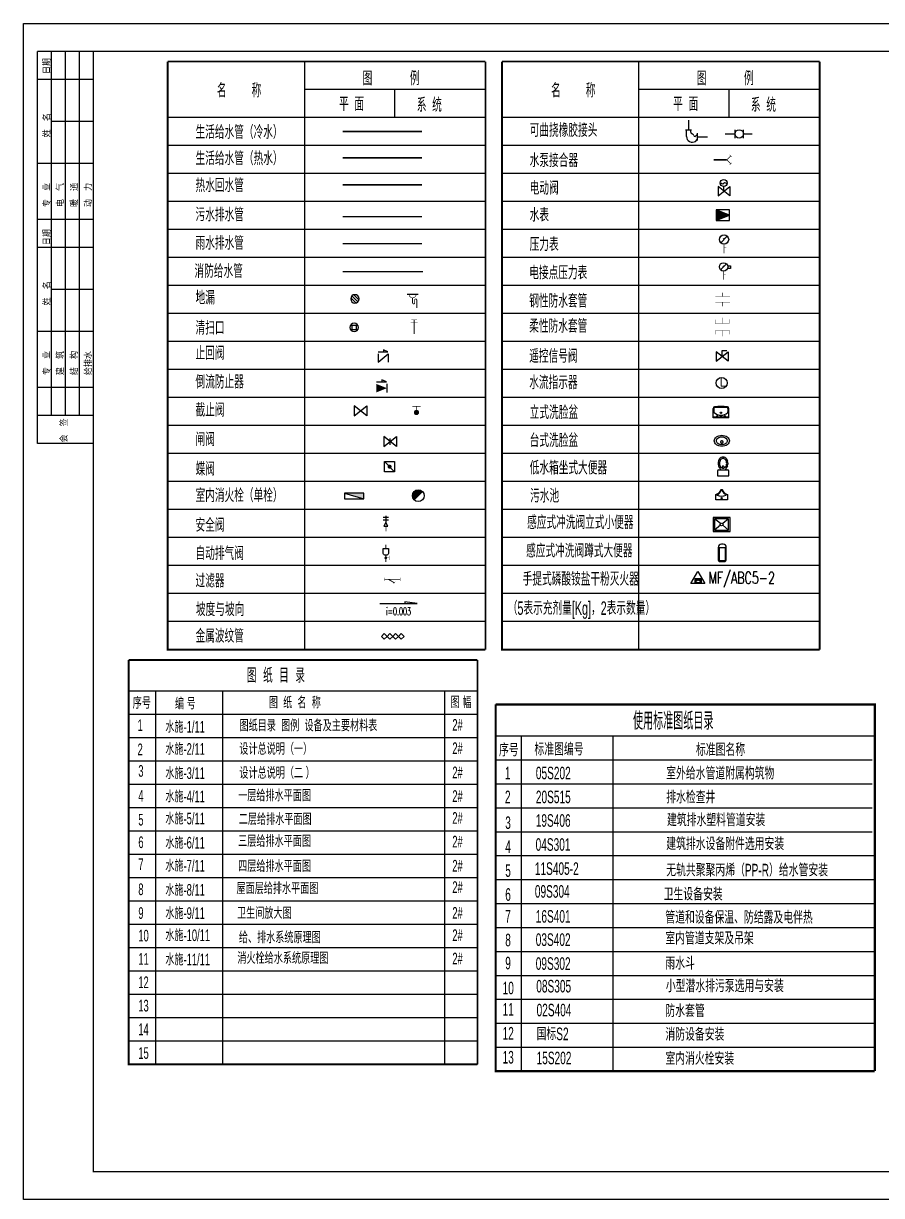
# Model space of a CAD drawing. Header units: inches. Extents: x -1293886 to -986005, y -15154 to 203628.
# Drawn here: x -1271634 to -1240992, y 161772 to 203628 of the extents above; entities that cross this region are included whole.
import ezdxf
from ezdxf.enums import TextEntityAlignment as Align

# ---------------------------------------------------------------- set-up
doc = ezdxf.new("R2010")
doc.units = ezdxf.units.IN
doc.header["$LTSCALE"] = 100
doc.header["$MEASUREMENT"] = 0
for name, pattern in [('ACAD_ISO10W100', [18.5, 12, -3, 0.5, -3]), ('ACAD_ISO12W100', [21, 12, -3, 0, -3, 0, -3]), ('CONTINOUS', [0]), ('DASH', [3.5, 2.5, -1]), ('DASHED1', [12, 10, -1, 0, -1]), ('W_P', [7, 6, -1])]:
    doc.linetypes.add(name, pattern=pattern)
doc.layers.get('0').update_dxf_attribs({"color": 252})
doc.layers.add('nb-plugin', color=7, linetype='Continuous', true_color=0xffffff)
for name, color, linetype in [('TAB', 7, 'Continuous'), ('W_DIM', 4, 'Continuous'), ('WCSB', 7, 'Continuous'), ('WP_F', 1, 'Continuous'), ('WP_G', 3, 'Continuous'), ('WP_G_PJ', 7, 'Continuous'), ('WP_L_PJ', 7, 'Continuous'), ('WP_P', 2, 'Continuous'), ('WP_P_PJ', 7, 'Continuous'), ('WP_R', 4, 'DASHED1'), ('WP_RH', 66, 'Continuous'), ('WP_Y', 6, 'W_P'), ('WW_PJ', 7, 'Continuous'), ('图框', 7, 'Continuous')]:
    doc.layers.add(name, color=color, linetype=linetype)
doc.styles.add('C3', font='SIMPLEX.SHX', dxfattribs={"width": 0.7, "bigfont": 'HZTXT.SHX'})
doc.styles.add('DIM_FONT', font='bzxw.shx', dxfattribs={"width": 0.55, "bigfont": 'bzhz.shx'})
doc.styles.add('HZ', font='SIMPLEX.SHX', dxfattribs={"width": 0.55, "bigfont": 'HZTXT.SHX'})
doc.styles.get("Standard").update_dxf_attribs({"font": 'txt.shx', "bigfont": 'bzhz.shx'})
doc.styles.add('XD-AD-中文', font='SimSun.ttf', dxfattribs={"width": 0.3})
doc.linetypes.add('X', pattern='A,1,-0.2,["X",Standard,S=0.2,R=0,X=-0.07,Y=-0.09],-0.2', length=1.4)
doc.linetypes.add('YQGZS_LINE', pattern='A,2,-0.36,["Y",Standard,S=0.36,R=0,X=-0.18,Y=-0.18],-0.3', length=2.66)

# ---------------------------------------------------------------- blocks, each defined once
blk = doc.blocks.new('nb-594-420-1-100-6f99b91a-e467-43db-8012-df1a07f009e1')
at = {"layer": 'W_DIM', "color": 7, "true_color": 0xffffff}
blk.add_lwpolyline([(0, 0), (0, 42000), (59400, 42000), (59400, 0)], close=True, dxfattribs=at)
blk = doc.blocks.new('$QC005_1')
blk.add_circle((0, 0), 200)
blk.add_text('L', height=280).set_placement((-60, -117))
at = {"style": 'HZ', "flags": 1}
for tag in ['UNIT', 'WHAT', 'SPEC']:
    blk.add_attdef(tag, (0, 0), '', height=0.001, dxfattribs=at)
blk = doc.blocks.new('$VA037_1')
for p, q in [((0, 0), (0, 0.513)), ((0, 0.513), (0.4, 0.513))]:
    blk.add_line(p, q)
blk.add_lwpolyline([(-0.5, 0.4), (-0.5, -0.4), (0.5, 0.4), (0.5, -0.4)], close=True)
at = {"width": 0.7, "flags": 1}
for tag, p in [('UNIT', (0, 0)), ('SPEC', (0, -0.002)), ('WHAT', (0, -0.003))]:
    blk.add_attdef(tag, p, '', height=0.001, dxfattribs=at)
blk = doc.blocks.new('$WC_10')
for p, q in [((-205, 0), (-205, 191)), ((205, 0), (-205, 0)), ((205, 191), (205, 0))]:
    blk.add_line(p, q)
blk.add_circle((0, 60), 20)
for centre, radius, start, end in [((-243, 391), 203, 280.7106, 340.7361), ((-158, 173), 10, 110.4941, 246.6675), ((-5, 526), 395, 246.6675, 294.1084), ((-243, 401), 233, 290.4941, 340.7361), ((0, 306), 54, 90.2223, 160.7361), ((0, 316), 24, 90.5002, 160.7361), ((0, 306), 54, 19.2639, 89.7777), ((0, 316), 24, 19.2639, 89.4998), ((243, 401), 233, 199.2639, 248.1394), ((243, 391), 203, 199.2639, 259.2894), ((152, 175), 10, 294.1084, 68.1394)]:
    blk.add_arc(centre, radius, start, end)
at = {"style": 'HZ', "width": 0.7, "flags": 1}
for tag in ['UNIT', 'WHAT', 'SPEC']:
    blk.add_attdef(tag, (0, 0), '', height=0.001, dxfattribs=at)
blk = doc.blocks.new('$WC_7')
for p, q in [((-39, 281), (-250, 450)), ((250, 450), (39, 281)), ((-39, 219), (-250, 50)), ((250, 50), (39, 219))]:
    blk.add_line(p, q)
for points in [[(-300, 500), (-300, 0), (300, 0), (300, 500)], [(-250, 450), (-250, 50), (250, 50), (250, 450)]]:
    blk.add_lwpolyline(points, close=True)
blk.add_circle((0, 250), 50)
at = {"style": 'HZ', "width": 0.7, "flags": 1}
for tag in ['UNIT', 'WHAT', 'SPEC']:
    blk.add_attdef(tag, (0, 0), '', height=0.01, dxfattribs=at)
blk = doc.blocks.new('$WC_9')
for p, q in [((30, 890), (-30, 890)), ((-140, 780), (-140, 340)), ((-140, 770), (140, 770)), ((-110, 770), (-110, 340)), ((110, 340), (110, 770)), ((140, 340), (140, 780)), ((-100, 330), (100, 330)), ((-100, 300), (100, 300))]:
    blk.add_line(p, q)
for centre, radius, start, end in [((-30, 780), 110, 90, 180), ((30, 780), 110, 0, 90), ((-100, 340), 40, 180, 270), ((-100, 340), 10, 180, 270), ((100, 340), 10, 270, 0), ((100, 340), 40, 270, 0)]:
    blk.add_arc(centre, radius, start, end)
at = {"style": 'HZ', "width": 0.7, "flags": 1}
for tag in ['UNIT', 'WHAT', 'SPEC']:
    blk.add_attdef(tag, (0, 0), '', height=0.001, dxfattribs=at)
blk = doc.blocks.new('$VA034_1')
for p, q in [((-0.48, 0.6), (0.47, 0.6)), ((0.47, 0.6), (0.03, 0.8)), ((0.03, 0.8), (0.03, 0.59)), ((0.5, 0.4), (0.5, -0.4))]:
    blk.add_line(p, q)
blk.add_lwpolyline([(0.5, 0, 0, 0.8, 0), (-0.5, 0, 0.8, 0.8, 0)], format="xyseb")
at = {"width": 0.7, "flags": 1}
for tag in ['SPEC', 'UNIT', 'WHAT']:
    blk.add_attdef(tag, (0.5, 0), '', height=0.001, dxfattribs=at)
blk = doc.blocks.new('$QC004_1')
for points, const_width in [([(0, 0), (464, 0)], 50), ([(464, 0), (605, 141)], 20), ([(464, 0), (605, -141)], 20), ([(641, 106), (570, 177)], 20), ([(641, -106), (570, -177)], 20)]:
    blk.add_lwpolyline(points, dxfattribs=dict(const_width=const_width))
at = {"style": 'HZ', "flags": 1}
for tag in ['UNIT', 'WHAT', 'SPEC']:
    blk.add_attdef(tag, (0, 0), '', height=0.001, dxfattribs=at)
blk = doc.blocks.new('A$C069D6684')
at = {"layer": 'WP_L_PJ'}
for p, q in [((269, 536), (0, 536)), ((34, 252), (34, 536)), ((235, 443), (235, 536)), ((312, 367), (277, 381)), ((363, 294), (349, 329)), ((426, 252), (533, 359)), ((440, 38), (533, 131)), ((533, 72), (533, 400))]:
    blk.add_line(p, q, dxfattribs=at)
for centre, radius, start, end in [((302, 269), 269, 183.5511, 300.8697), ((278, 426), 45.8, 158.7436, 269.4191), ((287, 304), 67.2, 21.8373, 68.1627), ((426, 319), 67.2, 201.8373, 270)]:
    blk.add_arc(centre, radius, start, end, dxfattribs=at)
blk = doc.blocks.new('$VA028_1')
for p, q in [((-0.49, -0.52), (-0.49, 0.48)), ((0.5, -0.52), (0.5, 0.48))]:
    blk.add_line(p, q)
blk.add_circle((0, 0), 0.5)
at = {"style": 'HZ', "width": 0.7, "flags": 1}
for tag in ['UNIT', 'WHAT', 'SPEC']:
    blk.add_attdef(tag, (0, 0), '', height=0.001, dxfattribs=at)
blk = doc.blocks.new('$VA036_1')
for points in [[(-0.25, -0.25), (0, 0), (-0.25, 0.25), (-0.5, 0)], [(0.25, -0.25), (0.5, 0), (0.25, 0.25), (0, 0)]]:
    blk.add_lwpolyline(points, close=True)
at = {"flags": 1}
for tag in ['UNIT', 'WHAT', 'SPEC']:
    blk.add_attdef(tag, (0, 0), '', height=0.00000236, dxfattribs=at)
blk = doc.blocks.new('$WC_8')
for p, q in [((-210, 180), (-210, 0)), ((-210, 0), (210, 0)), ((-160, 230), (160, 230)), ((-101, 230), (-101, 254)), ((101, 230), (101, 254)), ((210, 0), (210, 180))]:
    blk.add_line(p, q)
blk.add_lwpolyline([(135, 469, 0.080312), (123, 544, 0.089014), (92, 602, 0.104918), (46, 639, 0.119812), (0, 650, 0.119812), (-46, 639, 0.104918), (-92, 602, 0.089014), (-123, 544, 0.080312), (-135, 469, 0.080312), (-123, 395, 0.089014), (-92, 337, 0.104918), (-46, 300, 0.119812), (0, 288, 0.119812), (46, 300, 0.104918), (92, 337, 0.089014), (123, 395, 0.080312)], format="xyb", close=True)
for points in [[(39, 318, 0.073567), (36, 339, 0.084454), (27, 356, 0.10642), (14, 368, 0.129709), (0, 372, 0.129709), (-14, 368, 0.10642), (-27, 356, 0.084454), (-36, 339, 0.073567), (-39, 318, 0.073567), (-36, 298, 0.014016), (-35, 295, 0.10642)], [(35, 295, 0.013578), (36, 298, 0.073567), (39, 318, 0.073567)]]:
    blk.add_lwpolyline(points, format="xyb")
for centre, radius, start, end in [((102, 469), 287, 161.6333, 180), ((102, 469), 287, 180, 198.3667), ((52, 486), 235, 141.2863, 161.6333), ((20, 512), 194, 117.3286, 141.2863), ((0, 551), 150, 90, 117.3286), ((0, 551), 150, 62.6714, 90), ((-20, 512), 194, 38.7137, 62.6714), ((-52, 486), 235, 18.3667, 38.7137), ((-102, 469), 287, 0, 18.3667), ((-102, 469), 287, 341.6333, 0), ((-160, 180), 50, 90, 180), ((52, 453), 235, 198.3667, 218.7137), ((20, 427), 194, 218.7137, 225.2555), ((-151, 254), 50, 0, 45.2555), ((151, 254), 50, 134.8144, 180), ((-20, 427), 194, 314.8144, 321.2863), ((-52, 453), 235, 321.2863, 341.6333), ((160, 180), 50, 0, 90)]:
    blk.add_arc(centre, radius, start, end)
at = {"style": 'HZ', "width": 0.7, "flags": 1}
for tag in ['UNIT', 'WHAT', 'SPEC']:
    blk.add_attdef(tag, (0, 0), '', height=0.001, dxfattribs=at)
blk = doc.blocks.new('$WC_3')
for points in [[(-2, 0, -0.098491), (-109, 16, -0.098491), (-200, 60, -0.098491), (-261, 127, -0.098491), (-282, 205, -0.098491), (-261, 284, -0.098491), (-200, 350, -0.098491), (-109, 394, -0.098491), (-2, 410, -0.098491), (105, 394, -0.098491), (196, 350, -0.098491), (257, 284, -0.098491), (278, 205, -0.098491), (257, 127, -0.098491), (196, 60, -0.098491), (105, 16, -0.098491), (-2, 0, -0.098491)], [(-2, 62, -0.095127), (-80, 73, -0.097034), (-146, 104, -0.099857), (-190, 150, -0.10195), (-206, 205, -0.10195), (-190, 260, -0.099857), (-146, 307, -0.097034), (-80, 338, -0.095127), (-2, 349, -0.095127), (76, 338, -0.097034), (142, 307, -0.099857), (186, 260, -0.10195), (201, 205, -0.10195), (186, 150, -0.099857), (142, 104, -0.097034), (76, 73, -0.095127), (-2, 62, -0.095127)]]:
    blk.add_lwpolyline(points, format="xyb")
blk.add_lwpolyline([(49, 164, 0.12943), (45, 178, 0.10639), (34, 190, 0.084582), (18, 198, 0.073745), (-2, 201, 0.073745), (-22, 198, 0.084582), (-38, 190, 0.10639), (-49, 178, 0.12943), (-53, 164, 0.12943), (-49, 150, 0.10639), (-38, 138, 0.084582), (-22, 130, 0.073745), (-2, 127, 0.073745), (18, 130, 0.084582), (34, 138, 0.10639), (45, 150, 0.12943)], format="xyb", close=True)
at = {"style": 'HZ', "width": 0.7, "flags": 1}
for tag in ['WHAT', 'SPEC', 'UNIT']:
    blk.add_attdef(tag, (-4, 0), '', height=0.001, dxfattribs=at)
blk = doc.blocks.new('A$C64276082')
at = {"layer": 'WP_G_PJ'}
blk.add_hatch(color=256, dxfattribs=at).paths.add_polyline_path([(0, 0), (432, 173), (0, 346)])
blk.add_lwpolyline([(0, 0), (432, 0), (432, 346), (0, 346)], close=True, dxfattribs=at)
blk.add_lwpolyline([(0, 0), (432, 173), (0, 346)], dxfattribs=at)
blk = doc.blocks.new('$VA008_1')
blk.add_line((0, 0), (0, 0.4))
blk.add_lwpolyline([(-0.5, 0.4), (-0.5, -0.4), (0.5, 0.4), (0.5, -0.4)], close=True)
blk.add_circle((-0.02, 0.7), 0.3)
blk.add_spline([(-0.27, 0.7), (-0.1, 0.64), (0.06, 0.74), (0.24, 0.65)], degree=3)
at = {"width": 0.7, "flags": 1}
for tag in ['UNIT', 'WHAT', 'SPEC']:
    blk.add_attdef(tag, (0, 0), '', height=0.001, dxfattribs=at)
blk = doc.blocks.new('$QC031_1')
blk.add_line((-93, 357), (93, 543))
blk.add_lwpolyline([(93, 543, 0, 50, 0), (-31, 456, 50, 50, 0)], format="xyseb")
for points, const_width in [([(0, 300), (0, 0)], 30), ([(0, 182), (75, 182), (75, 107)], 7.5)]:
    blk.add_lwpolyline(points, dxfattribs=dict(const_width=const_width))
blk.add_circle((0, 450), 150)
at = {"style": 'HZ', "flags": 1}
for tag in ['UNIT', 'WHAT', 'SPEC']:
    blk.add_attdef(tag, (0, 0), '', height=0.001, dxfattribs=at)
blk = doc.blocks.new('$WC_1')
for p, q in [((-280, 0), (-280, 342)), ((280, 29), (-280, 29)), ((280, 0), (-280, 0)), ((-251, 337), (-251, 215)), ((251, 337), (251, 214)), ((280, 0), (280, 342))]:
    blk.add_line(p, q)
for centre, radius in [((-139, 69), 15), ((-1, 182), 24.9), ((0, 57), 8), ((139, 69), 15)]:
    blk.add_circle(centre, radius)
for centre, radius, start, end in [((-224, 342), 56, 96.519, 180), ((-223, 337), 28, 96.5122, 180), ((-223, 215), 28, 180, 226.7581), ((0, 452), 354, 226.7581, 313.1543), ((0, -1619), 2029, 83.481, 96.519), ((0, -1619), 1997, 83.4984, 96.5122), ((223, 337), 28, 0, 83.4984), ((224, 342), 56, 0, 83.481), ((223, 214), 28, 313.1543, 0)]:
    blk.add_arc(centre, radius, start, end)
at = {"style": 'HZ', "width": 0.7, "flags": 1}
for tag in ['UNIT', 'WHAT', 'SPEC']:
    blk.add_attdef(tag, (0, 0), '', height=0.001, dxfattribs=at)
blk = doc.blocks.new('$QC006_2')
for points in [[(0, 260), (150, 0), (-150, 0)], [(-57, 109), (67, 109), (67, 19), (-57, 19)]]:
    blk.add_lwpolyline(points, close=True)
for points in [[(-57, 109), (67, 109), (67, 19), (-57, 109)], [(67, 19), (-57, 109), (-57, 19), (67, 109)], [(67, 109), (67, 19), (-57, 109), (-57, 19)]]:
    blk.add_solid(points)
at = {"style": 'HZ', "flags": 1}
for tag in ['UNIT', 'WHAT', 'SPEC']:
    blk.add_attdef(tag, (0, 0), '', height=0.001, dxfattribs=at)
at = {"style": 'HZ', "width": 0.7}
blk.add_attdef('TXT', (227, -1), '', height=250, dxfattribs=at)
blk = doc.blocks.new('$VA025_2')
for p, q in [((-100, 530), (100, 530)), ((0, 580), (0, 330)), ((-100, 430), (100, 430))]:
    blk.add_line(p, q)
blk.add_lwpolyline([(0, 330), (-75, 200), (75, 200)], close=True)
at = {"const_width": 30}
blk.add_lwpolyline([(0, 200), (0, 0)], dxfattribs=at)
at = {"width": 0.7, "flags": 1}
for tag in ['UNIT', 'WHAT', 'SPEC']:
    blk.add_attdef(tag, (0, 0), '', height=0.001, dxfattribs=at)
blk = doc.blocks.new('$VA026_2')
blk.add_lwpolyline([(-100, 499), (100, 499), (100, 319, -0.683235), (-100, 319), (-100, 499)], format="xyb")
for points, const_width in [([(0, 499), (0, 649)], 30), ([(0, 251), (0, 0)], 30), ([(0, 149), (120, 149)], 15), ([(120, 229), (120, 79)], 15)]:
    blk.add_lwpolyline(points, dxfattribs=dict(const_width=const_width))
at = {"const_width": 50}
blk.add_lwpolyline([(-25, 149, 1), (25, 149, 1)], format="xyb", close=True, dxfattribs=at)
at = {"style": 'HZ', "width": 0.7, "flags": 1}
for tag in ['UNIT', 'WHAT', 'SPEC']:
    blk.add_attdef(tag, (0, 0), '', height=0.001, dxfattribs=at)
blk = doc.blocks.new('$PS020_1')
blk.add_line((-348, 500), (52, 500))
for points, const_width in [([(-275, 500, 1.067664), (-25, 500)], 20), ([(0, 0), (0, 288, 1), (-75, 288), (-75, 188, -1), (-150, 188), (-150, 367)], 30)]:
    blk.add_lwpolyline(points, format="xyb", dxfattribs=dict(const_width=const_width))
at = {"style": 'HZ', "width": 0.7, "flags": 1}
for tag in ['UNIT', 'WHAT', 'SPEC']:
    blk.add_attdef(tag, (0, 0), '', height=0.001, dxfattribs=at)
blk = doc.blocks.new('$QC001_2')
blk.add_line((-141, 59), (141, 341))
at = {"const_width": 200}
blk.add_lwpolyline([(71, 271, 0.668179), (-100, 200, 0.198912), (-71, 129, 1)], format="xyb", dxfattribs=at)
blk.add_circle((0, 200), 200)
at = {"style": 'HZ', "flags": 1}
for tag in ['UNIT', 'WHAT', 'SPEC']:
    blk.add_attdef(tag, (0, 0), '', height=0.0008, dxfattribs=at)
blk = doc.blocks.new('$QC001_5')
blk.add_line((-325, 200), (325, 0))
blk.add_lwpolyline([(325, 0), (325, 200), (-325, 200), (-325, 0)], close=True)
blk.add_solid([(-325, 200), (325, 200), (-325, 200), (325, 0)])
at = {"flags": 1}
for tag in ['UNIT', 'WHAT', 'SPEC']:
    blk.add_attdef(tag, (0, 0), '', height=0.001, dxfattribs=at)
blk = doc.blocks.new('$VA035_1')
for points, const_width in [([(-250, 0), (250, 0)], 30), ([(-250, -50), (-250, 50)], 10), ([(-128, 0), (67, -114)], 30), ([(250, -50), (250, 50)], 10), ([(35, -154), (99, -74)], 10)]:
    blk.add_lwpolyline(points, dxfattribs=dict(const_width=const_width))
at = {"flags": 1}
for tag in ['UNIT', 'WHAT', 'SPEC']:
    blk.add_attdef(tag, (0, 0), '', height=0.001, dxfattribs=at)
blk = doc.blocks.new('$VA001_1')
at = {"const_width": 15}
for points in [[(-100, 150), (100, 150)], [(0, 150), (0, 0)]]:
    blk.add_lwpolyline(points, dxfattribs=at)
at = {"const_width": 62.5}
blk.add_lwpolyline([(-31, 0, 1), (31, 0, 1)], format="xyb", close=True, dxfattribs=at)
at = {"width": 0.7, "flags": 1}
for tag in ['WHAT', 'SPEC', 'UNIT']:
    blk.add_attdef(tag, (58, 105), '', height=0.001, dxfattribs=at)
blk = doc.blocks.new('$VA002_1')
blk.add_lwpolyline([(-0.5, 0.4), (-0.5, -0.4), (0.5, 0.4), (0.5, -0.4)], close=True)
at = {"style": 'C3', "width": 0.75, "flags": 1}
for tag, p in [('UNIT', (0, 0)), ('SPEC', (0, -0.002)), ('WHAT', (0, -0.003))]:
    blk.add_attdef(tag, p, '', height=0.001, dxfattribs=at)
blk = doc.blocks.new('$VA004_1')
blk.add_lwpolyline([(-0.5, 0.5), (0.5, 0.5), (0.5, -0.5), (-0.5, -0.5), (-0.5, 0.5), (0.5, -0.5)])
at = {"const_width": 0.2}
blk.add_lwpolyline([(-0.1, 0, 1), (0.1, 0, 1)], format="xyb", close=True, dxfattribs=at)
at = {"width": 0.7, "flags": 1}
for tag in ['WHAT', 'SPEC', 'UNIT']:
    blk.add_attdef(tag, (-0.03, 0.22), '', height=0.001, dxfattribs=at)
blk = doc.blocks.new('$VA003_1')
blk.add_line((0, -0.258), (0, 0.258))
blk.add_lwpolyline([(-0.5, 0.4), (-0.5, -0.4), (0.5, 0.4), (0.5, -0.4)], close=True)
at = {"width": 0.7, "flags": 1}
for tag, p in [('UNIT', (0, 0)), ('SPEC', (0, -0.002)), ('WHAT', (0, -0.003))]:
    blk.add_attdef(tag, p, '', height=0.001, dxfattribs=at)
blk = doc.blocks.new('$VA005_1')
for p, q in [((-0.48, 0.6), (0.47, 0.6)), ((0.47, 0.6), (0.03, 0.8)), ((0.03, 0.8), (0.03, 0.59))]:
    blk.add_line(p, q)
blk.add_lwpolyline([(-0.5, 0.4), (-0.5, -0.4), (0.5, 0.4), (0.5, -0.4)])
at = {"width": 0.7, "flags": 1}
for tag in ['UNIT', 'WHAT', 'SPEC']:
    blk.add_attdef(tag, (0, 0), '', height=0.001, dxfattribs=at)
blk = doc.blocks.new('$PS003_1')
for points, const_width in [([(-100, 500), (100, 500)], 20), ([(0, 500), (0, 0)], 30), ([(-125, 407), (125, 407)], 20)]:
    blk.add_lwpolyline(points, dxfattribs=dict(const_width=const_width))
at = {"style": 'HZ', "width": 0.7, "flags": 1}
for tag in ['UNIT', 'WHAT', 'SPEC']:
    blk.add_attdef(tag, (0, 0), '', height=0.001, dxfattribs=at)
blk = doc.blocks.new('$PS001_0')
for p, q in [((-0.48, -0.12), (0.12, 0.48)), ((-0.35, -0.35), (0.35, 0.35)), ((-0.12, -0.49), (0.49, 0.12))]:
    blk.add_line(p, q)
blk.add_circle((0, 0), 0.5)
at = {"style": 'HZ', "width": 0.7, "flags": 1}
for tag in ['UNIT', 'WHAT', 'SPEC']:
    blk.add_attdef(tag, (0, 0), '', height=0.001, dxfattribs=at)
blk = doc.blocks.new('$PS003_0')
blk.add_lwpolyline([(-0.27, 0.24), (0.27, 0.24), (0.27, -0.26), (-0.27, -0.26)], close=True)
blk.add_circle((0, 0), 0.5)
at = {"style": 'HZ', "width": 0.7, "flags": 1}
for tag in ['UNIT', 'WHAT', 'SPEC']:
    blk.add_attdef(tag, (0, 0), '', height=0.001, dxfattribs=at)
blk = doc.blocks.new('_ARROW2')
blk.add_line((-600, 0), (600, 0))
blk.add_lwpolyline([(600, 0), (202, 50), (202, 0)])
blk.add_solid([(202, 50), (202, 0), (600, 0), (202, 50)])
blk = doc.blocks.new('$QC032_1')
blk.add_line((-93, 357), (93, 543))
blk.add_lwpolyline([(93, 543, 0, 50, 0), (-31, 456, 50, 50, 0)], format="xyseb")
blk.add_lwpolyline([(145, 489), (245, 489), (245, 389), (137, 389)])
for points, const_width in [([(0, 300), (0, 0)], 30), ([(0, 182), (75, 182), (75, 107)], 7.5)]:
    blk.add_lwpolyline(points, dxfattribs=dict(const_width=const_width))
blk.add_circle((0, 450), 150)
at = {"style": 'HZ', "flags": 1}
for tag in ['UNIT', 'WHAT', 'SPEC']:
    blk.add_attdef(tag, (0, 0), '', height=0.001, dxfattribs=at)

msp = doc.modelspace()

# ---------------------------------------------------------------- linework, layer by layer
msp.add_line((-1267873.3, 166461.3), (-1255420.9, 166461.3))
at = {"layer": 'TAB', "color": 7}
for p, q in [((-1261600.3, 202268), (-1261600.3, 181268)), ((-1249668.7, 202268), (-1249668.7, 181301.4)), ((-1255135.3, 201268), (-1261600.3, 201268)), ((-1258367.8, 200268), (-1258367.8, 201268)), ((-1243203.7, 201268), (-1249668.7, 201268)), ((-1246436.2, 200268), (-1246436.2, 201268)), ((-1255135.3, 200268), (-1266480.6, 200268)), ((-1243203.7, 200268), (-1254549, 200268)), ((-1255135.3, 199268), (-1266480.6, 199268)), ((-1243203.7, 199268), (-1254549, 199268)), ((-1255135.3, 198268), (-1266480.6, 198268)), ((-1243203.7, 198268), (-1254549, 198268)), ((-1255135.3, 197268), (-1266480.6, 197268)), ((-1243203.7, 197268), (-1254549, 197268)), ((-1255135.3, 196268), (-1266480.6, 196268)), ((-1243203.7, 196268), (-1254549, 196268)), ((-1255135.3, 195268), (-1266480.6, 195268)), ((-1243203.7, 195268), (-1254549, 195268)), ((-1255135.3, 194268), (-1266480.6, 194268)), ((-1243203.7, 194268), (-1254549, 194268)), ((-1255135.3, 193268), (-1266480.6, 193268)), ((-1243203.7, 193268), (-1254549, 193268)), ((-1255135.3, 192268), (-1266480.6, 192268)), ((-1243203.7, 192268), (-1254549, 192268)), ((-1255135.3, 191268), (-1266480.6, 191268)), ((-1243203.7, 191268), (-1254549, 191268)), ((-1255135.3, 190268), (-1266480.6, 190268)), ((-1243203.7, 190268), (-1254549, 190268)), ((-1255135.3, 189268), (-1266480.6, 189268)), ((-1243203.7, 189268), (-1254549, 189268)), ((-1255135.3, 188268), (-1266480.6, 188268)), ((-1243203.7, 188268), (-1254549, 188268)), ((-1255135.3, 187268), (-1266480.6, 187268)), ((-1243203.7, 187268), (-1254549, 187268)), ((-1255135.3, 186268), (-1266480.6, 186268)), ((-1243203.7, 186268), (-1254549, 186268)), ((-1255135.3, 185268), (-1266480.6, 185268)), ((-1243203.7, 185268), (-1254549, 185268)), ((-1255135.3, 184268), (-1266480.6, 184268)), ((-1243203.7, 184268), (-1254549, 184268)), ((-1255135.3, 183268), (-1266480.6, 183268)), ((-1243203.7, 183268), (-1254549, 183268)), ((-1255135.3, 182268), (-1266480.6, 182268)), ((-1243203.7, 182268), (-1254549, 182268)), ((-1267873.3, 179799.7), (-1255420.9, 179799.7)), ((-1266918.3, 179799.7), (-1266918.3, 166461.3)), ((-1264522.7, 179799.7), (-1264522.7, 166461.3)), ((-1256597.9, 179799.7), (-1256597.9, 166461.3)), ((-1267873.3, 178966), (-1255420.9, 178966)), ((-1267873.3, 178132.4), (-1255420.9, 178132.4)), ((-1254769.5, 178184.9), (-1241191.8, 178184.9)), ((-1253861.8, 178184.9), (-1253861.8, 166214.9)), ((-1250591.7, 178184.9), (-1250591.7, 166214.9)), ((-1267873.3, 177298.7), (-1255420.9, 177298.7)), ((-1254769.5, 177329.9), (-1241322, 177329.9)), ((-1267873.3, 176465.1), (-1255420.9, 176465.1)), ((-1254769.5, 176474.9), (-1241322, 176474.9)), ((-1267873.3, 175631.5), (-1255420.9, 175631.5)), ((-1254769.5, 175619.9), (-1241322, 175619.9)), ((-1267873.3, 174797.8), (-1255420.9, 174797.8)), ((-1254769.5, 174764.9), (-1241322, 174764.9)), ((-1267873.3, 173964.2), (-1255420.9, 173964.2)), ((-1254769.5, 173909.9), (-1241234, 173909.9)), ((-1267873.3, 173130.5), (-1255420.9, 173130.5)), ((-1254769.5, 173054.9), (-1241234, 173054.9)), ((-1267873.3, 172296.9), (-1255420.9, 172296.9)), ((-1254769.5, 172199.9), (-1241234, 172199.9)), ((-1267873.3, 171463.2), (-1255420.9, 171463.2)), ((-1254769.5, 171344.9), (-1241234, 171344.9)), ((-1267873.3, 170629.6), (-1255420.9, 170629.6)), ((-1254769.5, 170489.9), (-1241234, 170489.9)), ((-1267873.3, 169795.9), (-1255420.9, 169795.9)), ((-1254769.5, 169634.9), (-1241234, 169634.9)), ((-1267873.3, 168962.3), (-1255420.9, 168962.3)), ((-1254769.5, 168779.9), (-1241234, 168779.9)), ((-1267873.3, 168128.6), (-1255420.9, 168128.6)), ((-1254769.5, 167924.9), (-1241234, 167924.9)), ((-1267873.3, 167295), (-1255420.9, 167295)), ((-1254769.5, 167069.9), (-1241234, 167069.9))]:
    msp.add_line(p, q, dxfattribs=at)
for points, const_width in [([(-1255135.3, 181268), (-1266480.6, 181268), (-1266480.6, 202268)], 66.7), ([(-1255135.3, 202268), (-1266480.6, 202268)], 66.7), ([(-1255135.3, 202268), (-1255135.3, 181268)], 66.7), ([(-1243203.7, 202268), (-1254549, 202268)], 66.7), ([(-1243203.7, 181268), (-1254549, 181268), (-1254549, 202268)], 66.7), ([(-1243203.7, 202268), (-1243203.7, 181268)], 66.7), ([(-1255420.9, 180898), (-1267873.3, 180898)], 69.4), ([(-1267873.3, 180898), (-1267873.3, 166461.3), (-1255420.9, 166461.3)], 69.4), ([(-1255420.9, 166461.3), (-1255420.9, 180898)], 69.4), ([(-1241234, 166214.9), (-1254769.5, 166214.9), (-1254769.5, 179308.5)], 75), ([(-1254769.5, 179308.5), (-1241191.8, 179308.5)], 75), ([(-1241234, 166214.9), (-1241234, 179308.5)], 75)]:
    msp.add_lwpolyline(points, dxfattribs=dict(at, const_width=const_width))
at = {"layer": 'WP_F', "color": 1, "linetype": 'X', "ltscale": 5, "const_width": 50}
msp.add_lwpolyline([(-1260235.1, 194763.8), (-1257366.6, 194763.8)], dxfattribs=at)
at = {"layer": 'WP_G', "linetype": 'ACAD_ISO10W100', "ltscale": 0.3, "const_width": 50}
for points in [[(-1247881.3, 200180.3), (-1247881.3, 199815)], [(-1260235.1, 199767.9), (-1257398.2, 199767.9)], [(-1246587, 199678.1), (-1246221.6, 199678.1)], [(-1245924.6, 199678.1), (-1245609.4, 199678.1)], [(-1247562.6, 199575.4), (-1247197.3, 199575.4)]]:
    msp.add_lwpolyline(points, dxfattribs=at)
at = {"layer": 'WP_P', "linetype": 'CONTINOUS', "const_width": 50}
msp.add_lwpolyline([(-1260235.1, 196727.3), (-1257398.2, 196727.3)], dxfattribs=at)
at = {"layer": 'WP_R', "linetype": 'ACAD_ISO12W100', "ltscale": 0.3, "const_width": 50}
msp.add_lwpolyline([(-1260235.1, 198829.7), (-1257398.2, 198829.7)], dxfattribs=at)
at = {"layer": 'WP_RH', "linetype": 'DASH', "const_width": 50}
msp.add_lwpolyline([(-1260235.1, 197865.4), (-1257398.2, 197865.4)], dxfattribs=at)
at = {"layer": 'WP_Y', "linetype": 'YQGZS_LINE', "ltscale": 2.5, "const_width": 50}
msp.add_lwpolyline([(-1260235.1, 195763.8), (-1257398.2, 195763.8)], dxfattribs=at)
at = {"layer": 'WW_PJ', "const_width": 15}
for points in [[(-1246405.9, 193878.2), (-1246923.4, 193878.2)], [(-1246664.7, 193878.2), (-1246664.7, 194017.6)], [(-1246405.9, 193674.6), (-1246923.4, 193674.6)], [(-1246664.7, 193674.6), (-1246664.7, 193526.9)], [(-1246930.5, 192911.5), (-1246930.5, 193050.9)], [(-1246671.7, 193120.1), (-1246671.7, 192911.5)], [(-1246412.9, 192924.8), (-1246412.9, 193064.2)], [(-1246412.9, 192911.5), (-1246930.5, 192911.5)], [(-1246930.5, 192661.1), (-1246930.5, 192521.7)], [(-1246412.9, 192661.1), (-1246930.5, 192661.1)], [(-1246671.7, 192452.5), (-1246671.7, 192661.1)], [(-1246412.9, 192661.1), (-1246412.9, 192521.7)]]:
    msp.add_lwpolyline(points, dxfattribs=at)
at = {"layer": '图框', "color": 4}
for p, q in [((-1269133.8, 202627.7), (-1271133.8, 202627.7)), ((-1271133.8, 188627.7), (-1271133.8, 202627.7)), ((-1270633.8, 189627.7), (-1270633.8, 202627.7)), ((-1270133.8, 189627.7), (-1270133.8, 202627.7)), ((-1269633.8, 189627.7), (-1269633.8, 202627.7)), ((-1269133.8, 201627.7), (-1271133.8, 201627.7)), ((-1269133.8, 200127.7), (-1270633.8, 200127.7)), ((-1269133.8, 198627.7), (-1271133.8, 198627.7)), ((-1269133.8, 196627.7), (-1271133.8, 196627.7)), ((-1269133.8, 195627.7), (-1271133.8, 195627.7)), ((-1269133.8, 194127.7), (-1270633.8, 194127.7)), ((-1269133.8, 192627.7), (-1271133.8, 192627.7)), ((-1269133.8, 190627.7), (-1271133.8, 190627.7)), ((-1269133.8, 189627.7), (-1271133.8, 189627.7)), ((-1269133.8, 188627.7), (-1271133.8, 188627.7))]:
    msp.add_line(p, q, dxfattribs=at)
msp.add_lwpolyline([(-1271633.8, 161627.7), (-1271633.8, 203627.7), (-1212233.8, 203627.7), (-1212233.8, 161627.7)], close=True, dxfattribs=at)
at = {"layer": '图框', "color": 4, "const_width": 50}
msp.add_lwpolyline([(-1269133.8, 162627.7), (-1269133.8, 202627.7), (-1213233.8, 202627.7), (-1213233.8, 162627.7)], close=True, dxfattribs=at)

# ---------------------------------------------------------------- block references
at = {"layer": 'nb-plugin'}
msp.add_blockref('nb-594-420-1-100-6f99b91a-e467-43db-8012-df1a07f009e1', (-1271633.8, 161627.7), dxfattribs=at)
at = {"layer": 'W_DIM'}
for name, p, xscale, yscale, zscale in [('A$C069D6684', (-1247988.7, 199386.3), 0.7999999998137355, 0.7999999998137355, 0.7999999998137355), ('A$C64276082', (-1246902.6, 196589.2), 1.111111111007631, 1.111111111007631, 1.11111111100763)]:
    msp.add_blockref(name, p, dxfattribs=dict(at, xscale=xscale, yscale=yscale, zscale=zscale))
at = {"layer": 'WCSB'}
for name, p in [('$WC_1', (-1246728.4, 189540.9)), ('$WC_10', (-1246702.9, 186618)), ('$WC_7', (-1246702.9, 185488.2))]:
    msp.add_blockref(name, p, dxfattribs=at)
for name, p, xscale, yscale, zscale in [('$WC_3', (-1246693.3, 188526.6), 0.9599999999627471, 0.9599999999627471, 0.9599999999627471), ('$WC_8', (-1246651.1, 187467.7), 0.9599999999627471, 0.9599999999627471, 0.9599999999627471), ('$WC_9', (-1246681.4, 184106.9), 1.041666666511446, 1.041666666511446, 1.041666666511446)]:
    msp.add_blockref(name, p, dxfattribs=dict(at, xscale=xscale, yscale=yscale, zscale=zscale))
at = {"layer": 'WP_G_PJ'}
for name, p, xscale, yscale, zscale in [('$VA008_1', (-1246620.2, 197638.6), 416.6666666660458, 416.6666666660458, 416.6666666660457), ('_ARROW2', (-1258238.2, 182916.3), 1.111111111007631, 1.111111111007631, 1.11111111100763)]:
    msp.add_blockref(name, p, dxfattribs=dict(at, xscale=xscale, yscale=yscale, zscale=zscale))
at = {"layer": 'WP_P_PJ'}
msp.add_blockref('$PS020_1', (-1257588.5, 193463), dxfattribs=at)
at = {"layer": 'WW_PJ'}
for name, p, xscale, yscale, zscale in [('$VA028_1', (-1246074.1, 199684.2), 300, 300, 300), ('$QC031_1', (-1246617.7, 195412.5), 1.111111111007631, 1.111111111007631, 1.11111111100763), ('$PS001_0', (-1259799.1, 193792.2), -300, 300, 300), ('$PS003_0', (-1259825.4, 192774.6), -300, 300, 300), ('$VA005_1', (-1258791.2, 191680.5), 360, 360, 360), ('$VA037_1', (-1246683.7, 191731.6), 420, 420, 420), ('$VA034_1', (-1258843.4, 190603.2), 375, 375, 375), ('$VA002_1', (-1259598.7, 189790.3), -450, 450, 450), ('$VA001_1', (-1257599.3, 189734.9), -1.5, 1.5, 1.5), ('$VA003_1', (-1258536.6, 188695), 450, 450, 450), ('$VA004_1', (-1258558.9, 187800.5), 360, 360, 360), ('$QC001_5', (-1259823.4, 186647.3), 1.05599999986589, 1.05599999986589, 1.055999999865889), ('$QC001_2', (-1257534.7, 186553.2, 2880), 1.05599999986589, 1.05599999986589, 1.055999999865889), ('$VA025_2', (-1258689.5, 185487.1), 0.9599999999627471, 0.9599999999627471, 0.9599999999627471), ('$VA026_2', (-1258694.5, 184397.2), 0.9599999999627471, 0.9599999999627471, 0.9599999999627471), ('$VA035_1', (-1258461.6, 183777.8), 1.111111111007631, 1.111111111007631, 1.11111111100763), ('$VA036_1', (-1258650.8, 181740.3), 405, 405, 405), ('$VA036_1', (-1258245.8, 181740.3), 405, 405, 405)]:
    msp.add_blockref(name, p, dxfattribs=dict(at, xscale=xscale, yscale=yscale, zscale=zscale))
for name, p in [('$QC004_1', (-1246982.3, 198756.8)), ('$QC032_1', (-1246632.8, 194482.9)), ('$QC005_1', (-1246701.7, 190788.9))]:
    msp.add_blockref(name, p, dxfattribs=at)
at = {"layer": 'WW_PJ', "xscale": -1}
msp.add_blockref('$PS003_1', (-1257684.7, 192542), dxfattribs=at)
at = {"layer": 'WW_PJ', "ltscale": 0.1, "xscale": 1.666666666045785, "yscale": 1.666666666045785, "zscale": 1.666666666045784}
msp.add_blockref('$QC006_2', (-1247551.1, 183625.6), dxfattribs=at).add_auto_attribs({'TXT': 'MF/ABC5-2'})

# ---------------------------------------------------------------- texts
at = {"layer": 'TAB', "color": 7, "width": 0.6}
for s, height, style, p in [('图      例', 500, 'HZ', (-1259521.2, 201420.1)), ('图      例', 500, 'HZ', (-1247589.6, 201420.1)), ('名    称', 500, 'HZ', (-1264725.3, 200983.8)), ('名    称', 500, 'HZ', (-1252793.7, 200983.8)), ('平 面', 500, 'HZ', (-1260365.9, 200502.5)), ('系 统', 500, 'HZ', (-1257589.2, 200469.1)), ('平 面', 500, 'HZ', (-1248434.3, 200502.5)), ('系 统', 500, 'HZ', (-1245657.6, 200469.1)), ('可曲挠橡胶接头', 480, 'DIM_FONT', (-1253558.1, 199575.6)), ('生活给水管（冷水）', 480, 'DIM_FONT', (-1265489.7, 199506.5)), ('生活给水管（热水）', 480, 'DIM_FONT', (-1265489.7, 198568.3)), ('水泵接合器', 480, 'DIM_FONT', (-1253558.1, 198495.9)), ('热水回水管', 480, 'DIM_FONT', (-1265489.7, 197604)), ('电动阀', 480, 'DIM_FONT', (-1253558.1, 197509.5)), ('污水排水管', 480, 'DIM_FONT', (-1265489.7, 196559.1)), ('水表', 480, 'DIM_FONT', (-1253558.1, 196548.8)), ('雨水排水管', 480, 'DIM_FONT', (-1265489.7, 195547.7)), ('压力表', 480, 'DIM_FONT', (-1253558.1, 195496.9)), ('消防给水管', 480, 'DIM_FONT', (-1265525.9, 194542.8)), ('电接点压力表', 480, 'DIM_FONT', (-1253573.6, 194488.2)), ('地漏', 480, 'DIM_FONT', (-1265489.7, 193593.3)), ('钢性防水套管', 480, 'DIM_FONT', (-1253573.6, 193479.9)), ('清扫口', 480, 'DIM_FONT', (-1265489.7, 192515.2)), ('柔性防水套管', 480, 'DIM_FONT', (-1253573.6, 192580.7)), ('止回阀', 480, 'DIM_FONT', (-1265489.7, 191613.4)), ('遥控信号阀', 480, 'DIM_FONT', (-1253573.6, 191508.7)), ('倒流防止器', 480, 'DIM_FONT', (-1265489.7, 190588.1)), ('水流指示器', 480, 'DIM_FONT', (-1253573.6, 190567)), ('截止阀', 480, 'DIM_FONT', (-1265489.7, 189583.1)), ('立式洗脸盆', 480, 'DIM_FONT', (-1253558.1, 189498.7)), ('闸阀', 480, 'DIM_FONT', (-1265489.7, 188534.1)), ('台式洗脸盆', 480, 'DIM_FONT', (-1253558.1, 188498)), ('蝶阀', 480, 'DIM_FONT', (-1265489.7, 187479.9)), ('低水箱坐式大便器', 480, 'DIM_FONT', (-1253558.1, 187519.6)), ('室内消火栓（单栓）', 480, 'DIM_FONT', (-1265489.7, 186533.8)), ('污水池', 480, 'DIM_FONT', (-1253542, 186519.9)), ('安全阀', 480, 'DIM_FONT', (-1265489.7, 185473.1)), ('感应式冲洗阀立式小便器', 480, 'DIM_FONT', (-1253648.9, 185569.9)), ('感应式冲洗阀蹲式大便器', 480, 'DIM_FONT', (-1253685.6, 184557.9)), ('自动排气阀', 480, 'DIM_FONT', (-1265489.7, 184465.6)), ('过滤器', 480, 'DIM_FONT', (-1265489.7, 183483)), ('手提式磷酸铵盐干粉灭火器', 480, 'DIM_FONT', (-1253808.1, 183550.1)), ('坡度与坡向', 480, 'DIM_FONT', (-1265476.5, 182464)), ('（5表示充剂量[Kg]，2表示数量）', 480, 'DIM_FONT', (-1254339.9, 182508.5)), ('金属波纹管', 480, 'DIM_FONT', (-1265489.7, 181514.6)), ('图  纸  目  录', 520.83, 'DIM_FONT', (-1263653.6, 180085.7)), ('序号', 416.67, 'DIM_FONT', (-1267731.6, 179154.7)), ('编 号', 416.67, 'DIM_FONT', (-1266223.3, 179130.1)), ('图  纸  名  称', 416.67, 'DIM_FONT', (-1262871.8, 179167.9)), ('图 幅', 416.67, 'DIM_FONT', (-1256380.6, 179179.3)), ('1', 416.7, 'DIM_FONT', (-1267558.4, 178358.5)), ('水施-1/11', 416.67, 'DIM_FONT', (-1266567.1, 178301.1)), ('图纸目录  图例  设备及主要材料表', 416.667, 'DIM_FONT', (-1263919.2, 178349.9)), ('2#', 416.67, 'DIM_FONT', (-1256319.2, 178370.3)), ('使用标准图纸目录', 630, 'DIM_FONT', (-1249866.2, 178406)), ('2', 416.7, 'DIM_FONT', (-1267558.4, 177496.3)), ('水施-2/11', 416.67, 'DIM_FONT', (-1266567.1, 177510.9)), ('设计总说明（一）', 416.67, 'DIM_FONT', (-1263924.5, 177511.9)), ('2#', 416.67, 'DIM_FONT', (-1256319.2, 177536.7)), ('序号', 450, 'DIM_FONT', (-1254652.3, 177459.2)), ('标准图编号', 450, 'DIM_FONT', (-1253387.5, 177485.3)), ('标准图名称', 450, 'DIM_FONT', (-1247618.6, 177467.3)), ('3', 416.7, 'DIM_FONT', (-1267531.5, 176726.6)), ('水施-3/11', 416.67, 'DIM_FONT', (-1266567.1, 176647.1)), ('设计总说明（二 ）', 416.67, 'DIM_FONT', (-1263924.5, 176656.8)), ('2#', 416.67, 'DIM_FONT', (-1256319.2, 176672.9)), ('1', 450, 'DIM_FONT', (-1254441, 176636)), ('05S202', 450, 'DIM_FONT', (-1253336.7, 176636.3)), ('室外给水管道附属构筑物', 450, 'DIM_FONT', (-1248682.3, 176627.3)), ('4', 416.7, 'DIM_FONT', (-1267531.5, 175835)), ('水施-4/11', 416.67, 'DIM_FONT', (-1266567.1, 175816.2)), ('一层给排水平面图', 416.67, 'DIM_FONT', (-1263966.8, 175849.5)), ('2#', 416.67, 'DIM_FONT', (-1256319.2, 175827.7)), ('2', 450, 'DIM_FONT', (-1254441, 175781)), ('20S515', 450, 'DIM_FONT', (-1253336.7, 175781.3)), ('排水检查井', 450, 'DIM_FONT', (-1248682.3, 175772.3)), ('5', 416.7, 'DIM_FONT', (-1267531.5, 174985.8)), ('水施-5/11', 416.67, 'DIM_FONT', (-1266567.1, 175026)), ('二层给排水平面图', 416.67, 'DIM_FONT', (-1263944.5, 175004.5)), ('2#', 416.67, 'DIM_FONT', (-1256319.2, 175047.5)), ('19S406', 450, 'DIM_FONT', (-1253340.9, 174939.8)), ('建筑排水塑料管道安装', 450, 'DIM_FONT', (-1248654.2, 174960.1)), ('3', 450, 'DIM_FONT', (-1254429.9, 174862.3)), ('6', 416.7, 'DIM_FONT', (-1267531.5, 174180.8)), ('水施-6/11', 416.67, 'DIM_FONT', (-1266567.1, 174162.2)), ('三层给排水平面图', 416.67, 'DIM_FONT', (-1263966.8, 174221.8)), ('2#', 416.67, 'DIM_FONT', (-1256319.2, 174202.2)), ('建筑排水设备附件选用安装', 450, 'DIM_FONT', (-1248681.2, 174107.4)), ('4', 450, 'DIM_FONT', (-1254429.9, 174007.3)), ('04S301', 450, 'DIM_FONT', (-1253345.8, 174082.2)), ('7', 416.7, 'DIM_FONT', (-1267531.5, 173392)), ('水施-7/11', 416.67, 'DIM_FONT', (-1266567.1, 173342.7)), ('四层给排水平面图', 416.67, 'DIM_FONT', (-1263966.8, 173327.2)), ('2#', 416.67, 'DIM_FONT', (-1256319.2, 173340.8)), ('5', 450, 'DIM_FONT', (-1254429.9, 173152.3)), ('11S405-2', 450, 'DIM_FONT', (-1253372.5, 173222.2)), ('无轨共聚聚丙烯（PP-R）给水管安装', 450, 'DIM_FONT', (-1248681.2, 173168.2)), ('8', 416.7, 'DIM_FONT', (-1267531.5, 172500.4)), ('水施-8/11', 416.67, 'DIM_FONT', (-1266567.1, 172478.9)), ('屋面层给排水平面图', 416.67, 'DIM_FONT', (-1264026.5, 172535.6)), ('2#', 416.67, 'DIM_FONT', (-1256319.2, 172576.8)), ('6', 450, 'DIM_FONT', (-1254429.9, 172297.3)), ('09S304', 450, 'DIM_FONT', (-1253372.5, 172408.1)), ('卫生设备安装', 450, 'DIM_FONT', (-1248772.7, 172308.3)), ('9', 416.7, 'DIM_FONT', (-1267531.5, 171651.2)), ('水施-9/11', 416.67, 'DIM_FONT', (-1266567.1, 171648)), ('卫生间放大图', 416.67, 'DIM_FONT', (-1264006.6, 171650.8)), ('2#', 416.67, 'DIM_FONT', (-1256319.2, 171656.6)), ('7', 450, 'DIM_FONT', (-1254429.9, 171522)), ('16S401', 450, 'DIM_FONT', (-1253341.2, 171516.1)), ('管道和设备保温、防结露及电伴热', 450, 'DIM_FONT', (-1248713.9, 171480.8)), ('10', 416.67, 'DIM_FONT', (-1267531.5, 170846.2)), ('水施-10/11', 416.67, 'DIM_FONT', (-1266567.1, 170857.8)), ('给、排水系统原理图', 416.67, 'DIM_FONT', (-1263942, 170781.3)), ('2#', 416.67, 'DIM_FONT', (-1256319.2, 170859.1)), ('室内管道支架及吊架', 450, 'DIM_FONT', (-1248713.9, 170736.1)), ('8', 450, 'DIM_FONT', (-1254429.9, 170671.9)), ('03S402', 450, 'DIM_FONT', (-1253341.2, 170685.6)), ('11', 416.67, 'DIM_FONT', (-1267531.5, 170012.6)), ('水施-11/11', 416.67, 'DIM_FONT', (-1266567.1, 169994)), ('消火栓给水系统原理图', 416.67, 'DIM_FONT', (-1263995.2, 170045)), ('2#', 416.67, 'DIM_FONT', (-1256319.2, 170025.5)), ('9', 450, 'DIM_FONT', (-1254429.9, 169848.9)), ('09S302', 450, 'DIM_FONT', (-1253341.2, 169830.6)), ('雨水斗', 450, 'DIM_FONT', (-1248713.9, 169841.9)), ('12', 416.67, 'DIM_FONT', (-1267531.5, 169178.9)), ('小型潜水排污泵选用与安装', 450, 'DIM_FONT', (-1248694.7, 169032.7)), ('10', 450, 'DIM_FONT', (-1254524.4, 168958.3)), ('08S305', 450, 'DIM_FONT', (-1253322, 169023.3)), ('13', 416.67, 'DIM_FONT', (-1267531.5, 168344.7)), ('11', 450, 'DIM_FONT', (-1254524.4, 168196.5)), ('02S404', 450, 'DIM_FONT', (-1253311, 168171.6)), ('防水套管', 450, 'DIM_FONT', (-1248711.1, 168143.7)), ('14', 416.67, 'DIM_FONT', (-1267531.5, 167499.1)), ('12', 450, 'DIM_FONT', (-1254524.4, 167341.5)), ('国标S2', 450, 'DIM_FONT', (-1253311, 167320.1)), ('消防设备安装', 450, 'DIM_FONT', (-1248711.1, 167300.8)), ('15', 416.67, 'DIM_FONT', (-1267531.5, 166653.2)), ('13', 450, 'DIM_FONT', (-1254524.4, 166486.5)), ('15S202', 450, 'DIM_FONT', (-1253311, 166459.9)), ('室内消火栓安装', 450, 'DIM_FONT', (-1248711.1, 166440.7))]:
    msp.add_text(s, height=height, dxfattribs=dict(at, style=style)).set_placement(p)
at = {"layer": 'WP_G_PJ', "style": 'HZ', "width": 0.6}
msp.add_text('i=0.003', height=277.78, dxfattribs=at).set_placement((-1258238.2, 182638.5), align=Align.MIDDLE)
at = {"layer": '图框', "color": 4, "style": 'XD-AD-中文', "width": 0.85}
for s, p in [('日期', (-1270691.6, 201819.1)), ('姓  名', (-1270691.6, 199560.3)), ('专  业', (-1270691.6, 197070.7)), ('电  气', (-1270207.3, 197070.7)), ('暖  通', (-1269707.3, 197070.7)), ('动  力', (-1269207.3, 197070.7)), ('日期', (-1270691.6, 195708)), ('姓  名', (-1270691.6, 193560.3)), ('专  业', (-1270691.6, 191070.7)), ('建  筑', (-1270207.3, 191070.7)), ('结  构', (-1269707.3, 191070.7)), ('给排水', (-1269207.3, 191070.7)), ('会  签', (-1270079.1, 188663))]:
    msp.add_text(s, height=240, rotation=90, dxfattribs=at).set_placement(p)

doc.saveas('drawing.dxf')
